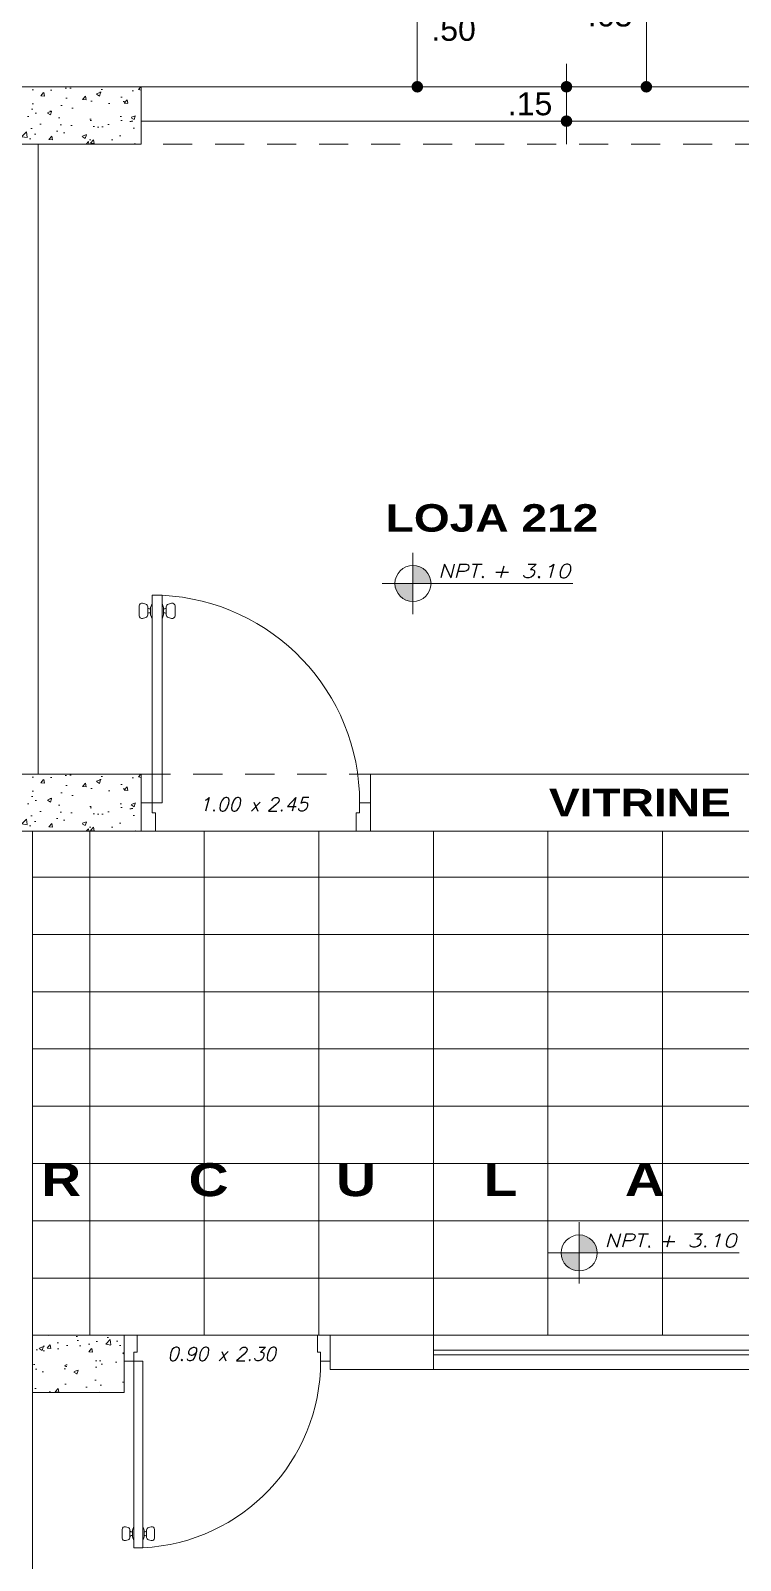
# Model space of a CAD drawing. Header units: millimetres. Extents: x 2178 to 2304, y 1220 to 1359.
# Drawn here: x 2213.31 to 2216.41, y 1287.04 to 1293.72 of the extents above; entities that cross this region are included whole.
import ezdxf
from ezdxf.enums import TextEntityAlignment as Align

# ---------------------------------------------------------------- set-up
doc = ezdxf.new("R2010")
doc.units = ezdxf.units.MM
doc.linetypes.add('HIDDEN', pattern=[9.525, 6.35, -3.175])
doc.layers.get('0').update_dxf_attribs({"lineweight": 0})
for name, color, linetype, lineweight in [('carpinteria', 12, 'Continuous', 5), ('COTAS', 40, 'Continuous', 20), ('PLUMA 7', 10, 'Continuous', 0), ('PROY', 13, 'HIDDEN', 13), ('TEXTO', 5, 'Continuous', 18), ('TEXTOS', 42, 'Continuous', 13)]:
    doc.layers.add(name, color=color, linetype=linetype, lineweight=lineweight)
doc.layers.add('pisos....', color=7, linetype='Continuous', lineweight=5, true_color=0x7c7f7e)
doc.styles.add('ARIAL', font='arial.ttf')
doc.styles.add('ARIAL-N', font='arialbd.ttf')
doc.styles.add('SIMPLEX', font='simplex.shx', dxfattribs={"width": 1.2, "oblique": 15})
doc.dimstyles.new('RPM 50', dxfattribs={"dimtxt": 0.1, "dimasz": 0.05, "dimexe": 0.0885, "dimexo": 0.1535, "dimgap": 0.071, "dimtad": 2, "dimtih": 1, "dimtoh": 1, "dimzin": 4, "dimdsep": 46, "dimtxsty": 'ARIAL', "dimblk": 'DOT', "dimcen": 0.4, "dimdle": 0.25, "dimclrd": 8, "dimclre": 8, "dimclrt": 9, "dimadec": 0, "dimazin": 0, "dimtfac": 1, "dimtix": 1, "dimtmove": 0, "dimatfit": 3, "dimldrblk": 'DOT', "dimfxl": 0.5, "dimfxlon": 1, "dimlwd": 0, "dimlwe": 0, "dimarcsym": 0})

# ---------------------------------------------------------------- blocks, each defined once
blk = doc.blocks.new('puerta de 0.80')
for p, q in [((0, 0.7579), (0, 0.8079)), ((0, 0.0579), (0, 0.8079)), ((0.1, 0.7704), (0.1, 0.8079)), ((0, 0.7579), (0.065, 0.7579)), ((0.065, 0.7579), (0.065, 0.7704)), ((0.065, 0.7704), (0.1, 0.7704)), ((0.7434, 0.1132), (0.7462, 0.1025)), ((0.77, 0.1257), (0.753, 0.1257)), ((0.77, 0.1257), (0.787, 0.1257)), ((0.7966, 0.1132), (0.7938, 0.1025)), ((0, 0.0079), (0, 0.0579)), ((0, 0.0579), (0.065, 0.0579)), ((0.065, 0.0454), (0.065, 0.0579)), ((0.1, 0.0804), (0.825, 0.0804)), ((0.1, 0.0454), (0.1, 0.0804)), ((0.7821, 0.0951), (0.7559, 0.0951)), ((0.7559, 0.0951), (0.7579, 0.0951)), ((0.7821, 0.0855), (0.7559, 0.0855)), ((0.7629, 0.0901), (0.7629, 0.0855)), ((0.7771, 0.0901), (0.7771, 0.0855)), ((0.7841, 0.0951), (0.7821, 0.0951)), ((0.825, 0.0804), (0.825, 0.0454)), ((0.1, 0.0454), (0.065, 0.0454)), ((0.825, 0.0454), (0.1, 0.0454)), ((0.1, 0.0454), (0.1, 0.0079)), ((0.7434, 0.0126), (0.7462, 0.0232)), ((0.77, 0), (0.753, 0)), ((0.7821, 0.0403), (0.7559, 0.0403)), ((0.7821, 0.0306), (0.7559, 0.0306)), ((0.7559, 0.0306), (0.7579, 0.0306)), ((0.7629, 0.0356), (0.7629, 0.0403)), ((0.77, 0), (0.787, 0)), ((0.825, 0.0454), (0.772, 0.0454)), ((0.7771, 0.0356), (0.7771, 0.0403)), ((0.7841, 0.0306), (0.7821, 0.0306)), ((0.7966, 0.0126), (0.7938, 0.0232))]:
    blk.add_line(p, q)
at = {"linetype": 'Continuous', "lineweight": 0}
for p, q in [((0.7559, 0.0855), (0.7419, 0.0804)), ((0.7821, 0.0855), (0.796, 0.0804)), ((0.7559, 0.0403), (0.7419, 0.0454)), ((0.7821, 0.0403), (0.796, 0.0454))]:
    blk.add_line(p, q, dxfattribs=at)
for centre, radius, start, end in [((0.1, 0.0454), 0.725, 2.7671, 90), ((0.753, 0.1157), 0.01, 90, 195), ((0.787, 0.1157), 0.01, 345, 90), ((0.7559, 0.1051), 0.01, 195, 270), ((0.7579, 0.0901), 0.005, 0, 90), ((0.7821, 0.0901), 0.005, 90, 180), ((0.7841, 0.1051), 0.01, 270, 345), ((0.753, 0.01), 0.01, 165, 270), ((0.7559, 0.0206), 0.01, 90, 165), ((0.7579, 0.0356), 0.005, 270, 0), ((0.7821, 0.0356), 0.005, 180, 270), ((0.7841, 0.0206), 0.01, 15, 90), ((0.787, 0.01), 0.01, 270, 15)]:
    blk.add_arc(centre, radius, start, end)
blk = doc.blocks.new('P')
at = {"style": 'SIMPLEX', "oblique": 15}
blk.add_text('x', height=0.06, dxfattribs=at).set_placement((-0.017, 0.0255))
blk.add_attdef('L', text='', height=0.06, dxfattribs=at).set_placement((-0.0577, 0.0255), align=Align.RIGHT)
blk.add_attdef('H', (0.0581, 0.0255), '', height=0.06, dxfattribs=at)
blk = doc.blocks.new('_DOT')
at = {"color": 0, "linetype": 'ByBlock'}
blk.add_line((-0.5, 0), (-1, 0), dxfattribs=at)
at = {"color": 0, "linetype": 'ByBlock', "const_width": 0.5}
blk.add_lwpolyline([(-0.25, 0, 1), (0.25, 0, 1)], format="xyb", close=True, dxfattribs=at)
blk = doc.blocks.new('*D1160')
at = {"color": 8, "lineweight": 0, "transparency": 16777216}
for p, q in [((2213.4182, 1298.6215), (2213.4182, 1299.21)), ((2217.1942, 1298.6215), (2217.1942, 1299.21)), ((2213.4682, 1299.1215), (2217.1442, 1299.1215))]:
    blk.add_line(p, q, dxfattribs=at)
at = {"layer": 'Defpoints', "color": 0, "transparency": 16777216}
for p in [(2217.1942, 1299.1215), (2213.4182, 1297.6715), (2217.1942, 1293.4715)]:
    blk.add_point(p, dxfattribs=at)
at = {"color": 8, "lineweight": 0, "transparency": 16777216, "xscale": 0.05, "yscale": 0.05, "zscale": 0.05, "rotation": 180}
blk.add_blockref('_DOT', (2213.4182, 1299.1215), dxfattribs=at)
at = {"color": 8, "lineweight": 0, "transparency": 16777216, "xscale": 0.05, "yscale": 0.05, "zscale": 0.05}
blk.add_blockref('_DOT', (2217.1942, 1299.1215), dxfattribs=at)
at = {"color": 9, "transparency": 16777216, "insert": (2215.3062, 1299.2436), "char_height": 0.1, "attachment_point": 5, "style": 'ARIAL'}
blk.add_mtext('3.78', dxfattribs=at)
blk = doc.blocks.new('*D1299')
at = {"color": 8, "lineweight": 0, "transparency": 16777216}
for p, q in [((2215.6505, 1293.5215), (2215.6505, 1293.5715)), ((2215.6505, 1293.4715), (2215.562, 1293.4715)), ((2215.6505, 1293.4715), (2215.6505, 1293.3215)), ((2215.6505, 1293.3215), (2215.562, 1293.3215)), ((2215.6505, 1293.2715), (2215.6505, 1293.2215))]:
    blk.add_line(p, q, dxfattribs=at)
at = {"layer": 'Defpoints', "color": 0, "transparency": 16777216}
for p in [(2215.7931, 1293.4715), (2215.6505, 1293.3215), (2215.7931, 1293.3215)]:
    blk.add_point(p, dxfattribs=at)
at = {"color": 8, "lineweight": 0, "transparency": 16777216, "xscale": 0.05, "yscale": 0.05, "zscale": 0.05}
for p, rotation in [((2215.6505, 1293.4715), 270), ((2215.6505, 1293.3215), 90)]:
    blk.add_blockref('_DOT', p, dxfattribs=dict(at, rotation=rotation))
at = {"color": 9, "transparency": 16777216, "insert": (2215.4916, 1293.3965), "char_height": 0.1, "attachment_point": 5, "style": 'ARIAL'}
blk.add_mtext('.15', dxfattribs=at)
blk = doc.blocks.new('*D1304')
at = {"color": 8, "lineweight": 0, "transparency": 16777216}
for p, q in [((2215.9992, 1294.0965), (2215.9107, 1294.0965)), ((2215.9992, 1294.0465), (2215.9992, 1293.5215)), ((2215.9992, 1293.4715), (2215.9107, 1293.4715))]:
    blk.add_line(p, q, dxfattribs=at)
at = {"layer": 'Defpoints', "color": 0, "transparency": 16777216}
for p in [(2216.1492, 1294.0965), (2215.9992, 1293.4715), (2216.1492, 1293.4715)]:
    blk.add_point(p, dxfattribs=at)
at = {"color": 8, "lineweight": 0, "transparency": 16777216, "xscale": 0.05, "yscale": 0.05, "zscale": 0.05}
for p, rotation in [((2215.9992, 1294.0965), 90), ((2215.9992, 1293.4715), 270)]:
    blk.add_blockref('_DOT', p, dxfattribs=dict(at, rotation=rotation))
at = {"color": 9, "transparency": 16777216, "insert": (2215.8406, 1293.784), "char_height": 0.1, "attachment_point": 5, "style": 'ARIAL'}
blk.add_mtext('.63', dxfattribs=at)
blk = doc.blocks.new('*D1308')
at = {"color": 8, "lineweight": 0, "transparency": 16777216}
for p, q in [((2214.4992, 1293.9715), (2215.0877, 1293.9715)), ((2214.9992, 1293.9215), (2214.9992, 1293.5215)), ((2214.4992, 1293.4715), (2215.0877, 1293.4715))]:
    blk.add_line(p, q, dxfattribs=at)
at = {"layer": 'Defpoints', "color": 0, "transparency": 16777216}
for p in [(2212.8692, 1293.9715), (2213.1192, 1293.4715), (2214.9992, 1293.4715)]:
    blk.add_point(p, dxfattribs=at)
at = {"color": 8, "lineweight": 0, "transparency": 16777216, "xscale": 0.05, "yscale": 0.05, "zscale": 0.05}
for p, rotation in [((2214.9992, 1293.9715), 90), ((2214.9992, 1293.4715), 270)]:
    blk.add_blockref('_DOT', p, dxfattribs=dict(at, rotation=rotation))
at = {"color": 9, "transparency": 16777216, "insert": (2215.1576, 1293.7215), "char_height": 0.1, "attachment_point": 5, "style": 'ARIAL'}
blk.add_mtext('.50', dxfattribs=at)
blk = doc.blocks.new('N')
at = {"linetype": 'Continuous'}
h = blk.add_hatch(color=256, dxfattribs=at)
h.paths.add_polyline_path([(0, 0.1), (0, 0), (0.1, 0, 0.414214)])
h.paths.add_polyline_path([(-0.1, 0, 0.414214), (0, -0.1), (0, 0)])
for points in [[(0, 0.17), (0, -0.17)], [(-0.17, 0), (0.8871, 0)]]:
    blk.add_lwpolyline(points)
blk.add_circle((0, 0), 0.1)
at = {"color": 64, "style": 'SIMPLEX', "oblique": 15, "width": 1.2}
blk.add_text('NPT.', height=0.075, dxfattribs=at).set_placement((0.1398, 0.0314))
at = {"color": 64, "style": 'SIMPLEX', "oblique": 15, "width": 1.062312}
blk.add_attdef('NIV', text='', height=0.075, dxfattribs=at).set_placement((0.4349, 0.0314), (0.875, 0.0314), align=Align.FIT)

msp = doc.modelspace()

# ---------------------------------------------------------------- hatches: boundary and pattern name
h = msp.add_hatch()
h.set_pattern_fill('AR-CONC', color=256, scale=0.001)
h.set_pattern_definition([(50, (1020.13603, -470.25467), (0.182184669, -0.015939086), [0.01905, -0.20955]), (355, (1020.13603, -470.25467), (-0.035243421, 0.191056845), [0.01524, -0.167640584]), (100.451445, (1020.15121, -470.256), (0.146941247, 0.175117752), [0.016190009, -0.178090245]), (46.1842, (1020.13603, -470.20387), (0.27107904, -0.042042328), [0.028575, -0.314325]), (96.635558, (1020.15862, -470.20738), (0.237404134, 0.247426125), [0.024285023, -0.267135608]), (351.184151, (1020.13603, -470.20387), (0.237404134, 0.247426125), [0.022859967, -0.251459732]), (21, (1020.16143, -470.21657), (0.151614391, -0.102265198), [0.01905, -0.20955]), (326, (1020.16143, -470.21657), (0.061802028, 0.184187966), [0.01524, -0.16764]), (71.451445, (1020.17407, -470.2251), (0.21341642, 0.081922769), [0.016190009, -0.178089938]), (37.5, (1020.13603, -470.25467), (0.0030886033, 0.0845550389), [0, -0.165608, 0, -0.17018, 0, -0.168275]), (7.5, (1020.13603, -470.25467), (0.0668196625, 0.100180575), [0, -0.097028, 0, -0.161798, 0, -0.064135]), (327.5, (1020.07939, -470.25467), (0.1355905952, -0.005728744), [0, -0.0635, 0, -0.19812, 0, -0.26289]), (317.5, (1020.05399, -470.25467), (0.1481291814, 0.025426491), [0, -0.08255, 0, -0.131572, 0, -0.18669])])
h.paths.add_polyline_path([(2213.7942, 1293.2215), (2213.7942, 1293.4715), (2213.1942, 1293.4715), (2213.1942, 1293.2215)])
h = msp.add_hatch()
h.set_pattern_fill('AR-CONC', color=256, scale=0.001)
h.set_pattern_definition([(50, (1020.13603, -473.25467), (0.182184669, -0.015939086), [0.01905, -0.20955]), (355, (1020.13603, -473.25467), (-0.035243421, 0.191056845), [0.01524, -0.167640584]), (100.451445, (1020.15121, -473.256), (0.146941247, 0.175117752), [0.016190009, -0.178090245]), (46.1842, (1020.13603, -473.20387), (0.27107904, -0.042042328), [0.028575, -0.314325]), (96.635558, (1020.15862, -473.20738), (0.237404134, 0.247426125), [0.024285023, -0.267135608]), (351.184151, (1020.13603, -473.20387), (0.237404134, 0.247426125), [0.022859967, -0.251459732]), (21, (1020.16143, -473.21657), (0.151614391, -0.102265198), [0.01905, -0.20955]), (326, (1020.16143, -473.21657), (0.061802028, 0.184187966), [0.01524, -0.16764]), (71.451445, (1020.17407, -473.2251), (0.21341642, 0.081922769), [0.016190009, -0.178089938]), (37.5, (1020.13603, -473.25467), (0.0030886033, 0.0845550389), [0, -0.165608, 0, -0.17018, 0, -0.168275]), (7.5, (1020.13603, -473.25467), (0.0668196625, 0.100180575), [0, -0.097028, 0, -0.161798, 0, -0.064135]), (327.5, (1020.07939, -473.25467), (0.1355905952, -0.005728744), [0, -0.0635, 0, -0.19812, 0, -0.26289]), (317.5, (1020.05399, -473.25467), (0.1481291814, 0.025426491), [0, -0.08255, 0, -0.131572, 0, -0.18669])])
h.paths.add_polyline_path([(2213.7942, 1290.2215), (2213.7942, 1290.4715), (2213.1942, 1290.4715), (2213.1942, 1290.2215)])
h = msp.add_hatch()
h.set_pattern_fill('AR-CONC', color=256, scale=0.001)
h.set_pattern_definition([(50, (1044.25257, -482.90467), (0.182184669, -0.015939086), [0.01905, -0.20955]), (355, (1044.25257, -482.90467), (-0.035243421, 0.191056845), [0.01524, -0.167640584]), (100.451445, (1044.26775, -482.906), (0.146941247, 0.175117752), [0.016190009, -0.178090245]), (46.1842, (1044.25257, -482.85387), (0.27107904, -0.042042328), [0.028575, -0.314325]), (96.635558, (1044.27516, -482.85738), (0.237404134, 0.247426125), [0.024285023, -0.267135608]), (351.184151, (1044.25257, -482.85387), (0.237404134, 0.247426125), [0.022859967, -0.251459732]), (21, (1044.27797, -482.86657), (0.151614391, -0.102265198), [0.01905, -0.20955]), (326, (1044.27797, -482.86657), (0.061802028, 0.184187966), [0.01524, -0.16764]), (71.451445, (1044.2906, -482.8751), (0.21341642, 0.081922769), [0.016190009, -0.178089938]), (37.5, (1044.252566, -482.90467), (0.0030886033, 0.0845550389), [0, -0.165608, 0, -0.17018, 0, -0.168275]), (7.5, (1044.25257, -482.90467), (0.0668196625, 0.100180575), [0, -0.097028, 0, -0.161798, 0, -0.064135]), (327.5, (1044.195924, -482.90467), (0.1355905952, -0.005728744), [0, -0.0635, 0, -0.19812, 0, -0.26289]), (317.5, (1044.17052, -482.90467), (0.1481291814, 0.025426491), [0, -0.08255, 0, -0.131572, 0, -0.18669])])
h.paths.add_polyline_path([(2213.3192, 1288.0215), (2213.3192, 1287.7715), (2213.7192, 1287.7715), (2213.7192, 1288.0215)])

# ---------------------------------------------------------------- linework, layer by layer
for points in [[(2214.7942, 1290.4715), (2214.7942, 1290.2215)], [(2213.7942, 1290.2215), (2214.7942, 1290.2215)], [(2217.6692, 1288.0215), (2215.0692, 1288.0215)], [(2215.0692, 1287.9565), (2217.6692, 1287.9565)], [(2215.0692, 1287.9365), (2217.6692, 1287.9365)], [(2215.0692, 1287.8715), (2217.6692, 1287.8715)]]:
    msp.add_lwpolyline(points)
msp.add_lwpolyline([(2214.7942, 1290.2215), (2217.1942, 1290.2215), (2217.1942, 1290.4715), (2214.7942, 1290.4715)], close=True)
at = {"layer": 'pisos....'}
for points in [[(2213.3192, 1284.7613), (2213.3192, 1290.2215)], [(2213.5692, 1288.0215), (2213.5692, 1290.2215)], [(2214.0692, 1288.0215), (2214.0692, 1290.2215)], [(2214.5692, 1288.0215), (2214.5692, 1290.2215)], [(2215.0692, 1288.0215), (2215.0692, 1290.2215)], [(2215.5692, 1288.0215), (2215.5692, 1290.2215)], [(2216.0692, 1288.0215), (2216.0692, 1290.2215)], [(2213.3192, 1290.0215), (2219.9942, 1290.0215)], [(2213.3192, 1289.7715), (2219.9942, 1289.7715)], [(2213.3192, 1289.5215), (2219.9942, 1289.5215)], [(2213.3192, 1289.5215), (2219.9942, 1289.5215)], [(2213.3192, 1289.2715), (2219.9942, 1289.2715)], [(2213.3192, 1289.0215), (2219.9942, 1289.0215)], [(2213.3192, 1288.7715), (2219.9942, 1288.7715)], [(2213.3192, 1288.5215), (2219.9942, 1288.5215)], [(2213.3192, 1288.2715), (2219.9942, 1288.2715)]]:
    msp.add_lwpolyline(points, dxfattribs=at)
at = {"layer": 'PLUMA 7'}
for points in [[(2213.1942, 1293.4715), (2223.2442, 1293.4715)], [(2213.7942, 1293.3215), (2217.1942, 1293.3215)], [(2213.3442, 1290.4715), (2213.3442, 1293.2215)]]:
    msp.add_lwpolyline(points, dxfattribs=at)
for points in [[(2213.1942, 1293.2215), (2213.7942, 1293.2215), (2213.7942, 1293.4715), (2213.1942, 1293.4715)], [(2213.1942, 1290.2215), (2213.7942, 1290.2215), (2213.7942, 1290.4715), (2213.1942, 1290.4715)], [(2213.3192, 1288.0215), (2213.3192, 1287.7715), (2213.7192, 1287.7715), (2213.7192, 1288.0215)], [(2214.6192, 1288.0215), (2214.6192, 1287.8715), (2215.0692, 1287.8715), (2215.0692, 1288.0215)]]:
    msp.add_lwpolyline(points, close=True, dxfattribs=at)
at = {"layer": 'PROY', "ltscale": 0.02, "flags": 128}
for points in [[(2217.1942, 1293.2215), (2213.7942, 1293.2215)], [(2213.7942, 1290.4715), (2214.7942, 1290.4715)]]:
    msp.add_lwpolyline(points, dxfattribs=at)

# ---------------------------------------------------------------- block references
at = {"layer": 'carpinteria', "rotation": 270}
for p, xscale, yscale, zscale in [((2213.7844, 1290.2215), -1.25, 1.25, 1.25), ((2213.7104, 1288.0215), 1.125, 1.125, 1.125)]:
    msp.add_blockref('puerta de 0.80', p, dxfattribs=dict(at, xscale=xscale, yscale=yscale, zscale=zscale))
at = {"layer": 'COTAS'}
ref = msp.add_blockref('N', (2214.9803, 1291.3033), dxfattribs=dict(at, xscale=0.7870854846603947, yscale=0.7870854846603947, zscale=0.7870854846603947))
ref.add_attrib('NIV', '+ 3.10', dxfattribs={"layer": '0', "color": 64, "height": 0.05903, "style": 'SIMPLEX', "oblique": 15, "width": 1.173602}).set_placement((2215.3226, 1291.328), (2215.669, 1291.328), align=Align.FIT)
ref = msp.add_blockref('N', (2215.7061, 1288.3809), dxfattribs=dict(at, xscale=0.7870854846603947, yscale=0.7870854846603947, zscale=0.7870854846603947))
ref.add_attrib('NIV', '+ 3.10', dxfattribs={"layer": '0', "color": 64, "height": 0.05903, "style": 'SIMPLEX', "oblique": 15, "width": 1.173602}).set_placement((2216.0484, 1288.4056), (2216.3948, 1288.4056), align=Align.FIT)
at = {"layer": 'TEXTOS'}
for p, values in [((2214.284, 1290.2838), {'H': '2.45', 'L': '1.00'}), ((2214.1441, 1287.8848), {'H': '2.30', 'L': '0.90'})]:
    msp.add_blockref('P', p, dxfattribs=at).add_auto_attribs(values)

# ---------------------------------------------------------------- texts
at = {"layer": 'TEXTO', "style": 'ARIAL-N', "width": 1.2}
for s, height, p in [('LOJA 212', 0.12, (2215.3253, 1291.5295)), ('VITRINE', 0.12, (2215.9707, 1290.287)), ('C       I       R       C       U       L       A        Ç       Ã      O   ', 0.144, (2215.2012, 1288.6289))]:
    msp.add_text(s, height=height, dxfattribs=at).set_placement(p, align=Align.CENTER)

# ---------------------------------------------------------------- dimensions: what is measured, and where the dimension line sits
dim = msp.add_linear_dim(base=(2217.1942, 1299.1215), p1=(2213.4182, 1297.6715), p2=(2217.1942, 1293.4715), dimstyle='RPM 50', override={"dimtmove": 1})
dim.commit()
dim.dimension.update_dxf_attribs({"geometry": '*D1160', "text_midpoint": (2215.3062, 1299.2436)})
for base, p1, p2, picture, middle in [((2215.9991986993, 1293.4715132116), (2216.1491986993, 1294.0965132116), (2216.1491986993, 1293.4715132116), '*D1304', (2215.8406134333, 1293.7840132116)), ((2215.6505, 1293.3215), (2215.7931, 1293.4715), (2215.7931, 1293.3215), '*D1299', (2215.4916, 1293.3965))]:
    dim = msp.add_linear_dim(base=base, p1=p1, p2=p2, angle=90, dimstyle='RPM 50')
    dim.commit()
    dim.dimension.update_dxf_attribs({"geometry": picture, "text_midpoint": middle})
dim = msp.add_linear_dim(base=(2214.9992, 1293.4715), p1=(2212.8692, 1293.9715), p2=(2213.1192, 1293.4715), angle=90, dimstyle='RPM 50', override={"dimtmove": 1})
dim.commit()
dim.dimension.update_dxf_attribs({"geometry": '*D1308', "text_midpoint": (2215.1576, 1293.7215)})

doc.saveas('drawing.dxf')
